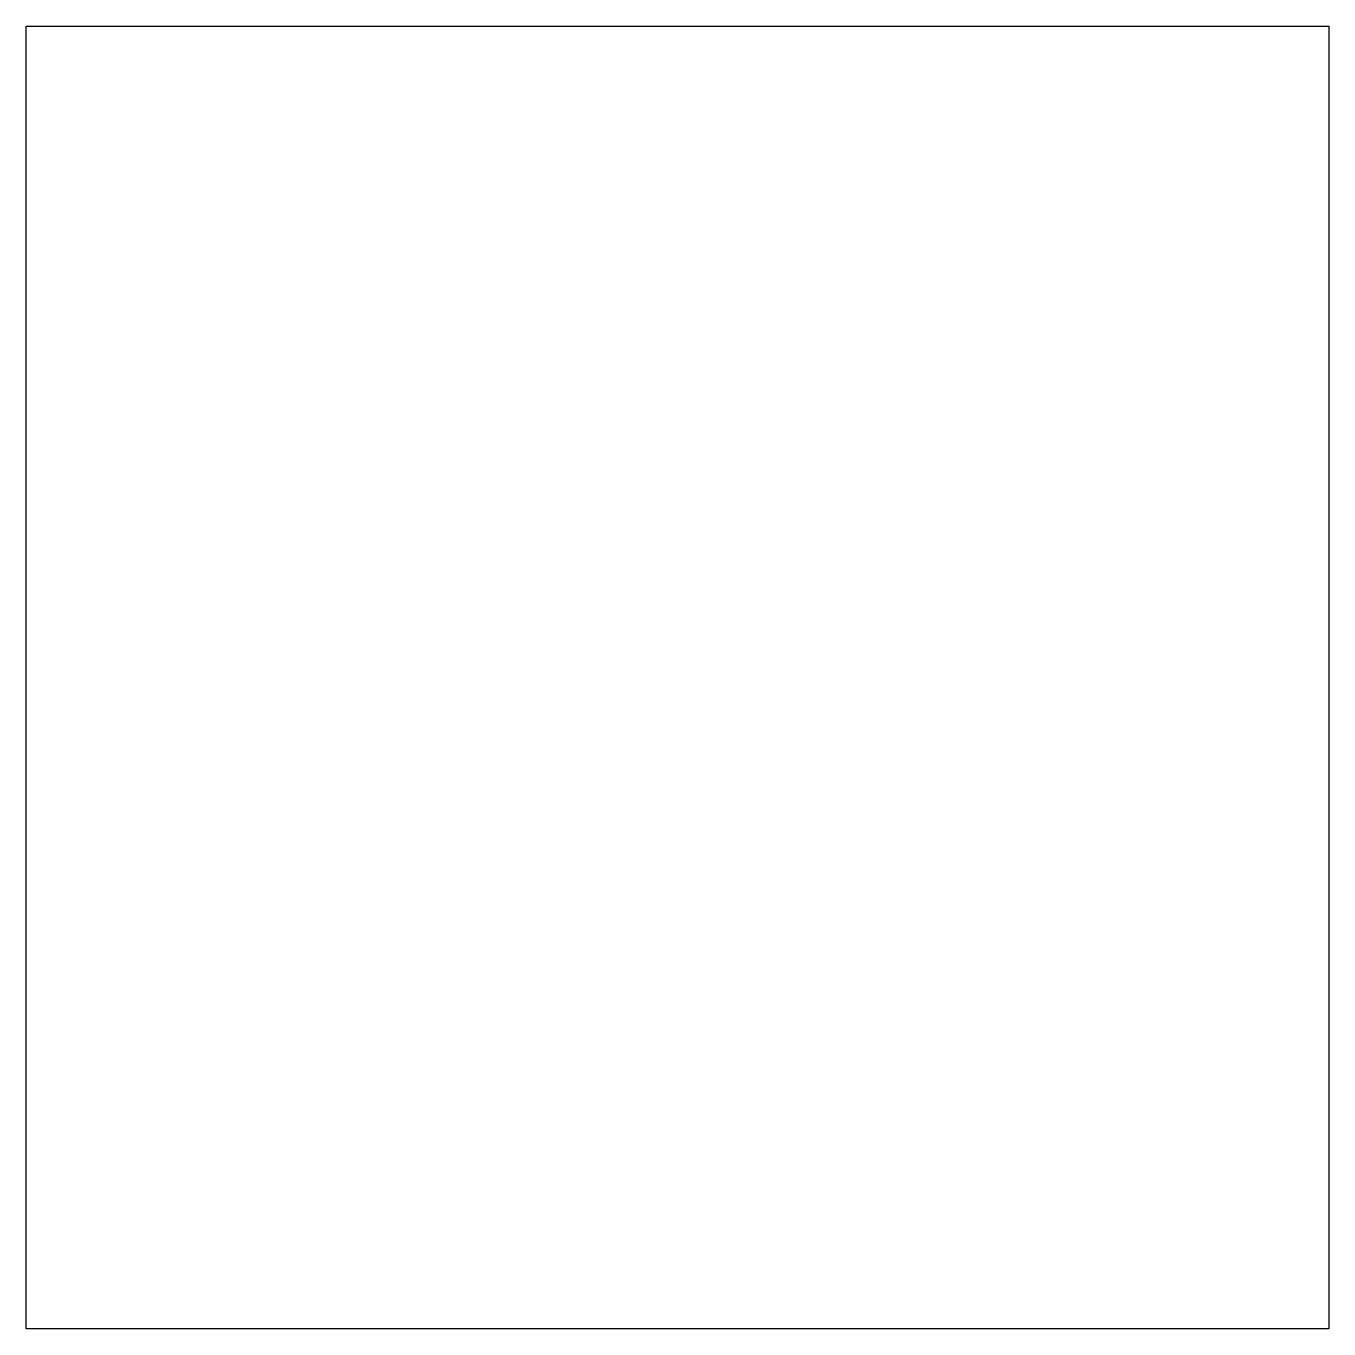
# Model space of a CAD drawing. Header units: inches. Extents: x 111.42 to 115.42, y -490.33 to -486.33.
import ezdxf

# ---------------------------------------------------------------- set-up
doc = ezdxf.new("R2010")
doc.units = ezdxf.units.IN
doc.header["$MEASUREMENT"] = 0
doc.layers.add('E201-Electrical-2nd-floor', color=7, linetype='Continuous', lineweight=9)

msp = doc.modelspace()

# ---------------------------------------------------------------- linework, layer by layer
at = {"layer": 'E201-Electrical-2nd-floor', "lineweight": 30}
for p, q in [((111.4238, -490.3322), (111.4238, -486.3322)), ((111.4238, -486.3322), (115.4238, -486.3322)), ((115.4238, -486.3322), (115.4238, -490.3322)), ((115.4238, -490.3322), (111.4238, -490.3322))]:
    msp.add_line(p, q, dxfattribs=at)

doc.saveas('drawing.dxf')
